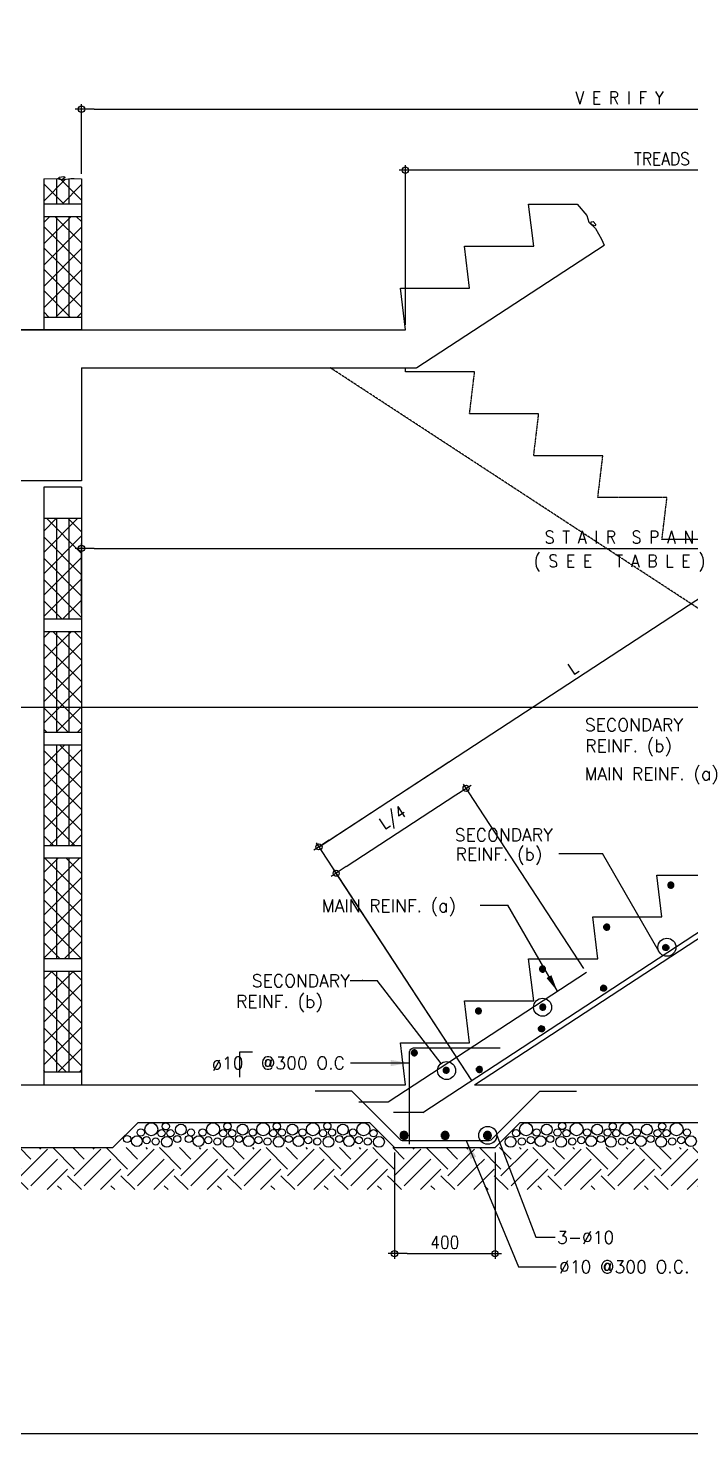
# Model space of a CAD drawing. Header units: millimetres. Extents: x 0 to 89962, y 0 to 53181.
# Drawn here: x 17537 to 30711, y 0 to 27932 of the extents above; entities that cross this region are included whole.
import ezdxf
from ezdxf.enums import TextEntityAlignment as Align

# ---------------------------------------------------------------- set-up
doc = ezdxf.new("R2010")
doc.units = ezdxf.units.MM
doc.linetypes.add('HIDDEN', pattern=[0.375, 0.25, -0.125])
for name, color, linetype in [('1R', 1, 'Continuous'), ('2Y', 2, 'Continuous'), ('3G', 3, 'Continuous'), ('4C', 4, 'Continuous'), ('7W', 7, 'Continuous'), ('DIM', 8, 'Continuous'), ('SHE', 8, 'Continuous'), ('TG', 3, 'Continuous')]:
    doc.layers.add(name, color=color, linetype=linetype)
doc.styles.add('100CL', font='ROMANS.shx')
doc.styles.add('ROMANS', font='romans.shx', dxfattribs={"width": 0.9})
doc.styles.add('ROMANSIM', font='romans.shx')
doc.dimstyles.new('DIM100', dxfattribs={"dimscale": 100, "dimtxt": 2.5, "dimasz": 2.5, "dimexe": 1, "dimexo": 1, "dimgap": 1, "dimtad": 1, "dimdec": 0, "dimzin": 0, "dimdsep": 46, "dimtxsty": 'ROMANS', "dimblk": 'DIM1', "dimcen": 1, "dimclrd": 8, "dimclre": 8, "dimclrt": 3, "dimadec": 0, "dimazin": 0, "dimtfac": 1, "dimtdec": 0, "dimtofl": 0, "dimtmove": 0, "dimatfit": 3, "dimfxl": 1, "dimtolj": 1, "dimtzin": 0, "dimarcsym": 0})
doc.dimstyles.new('DIM150', dxfattribs={"dimscale": 150, "dimtxt": 2.5, "dimasz": 2.5, "dimexe": 1, "dimexo": 1, "dimgap": 1, "dimtad": 1, "dimdec": 0, "dimzin": 0, "dimdsep": 46, "dimtxsty": 'ROMANS', "dimblk": 'DIM1', "dimcen": 1, "dimclrd": 8, "dimclre": 8, "dimclrt": 3, "dimadec": 0, "dimazin": 0, "dimtfac": 1, "dimtdec": 0, "dimtofl": 0, "dimtmove": 0, "dimatfit": 3, "dimfxl": 1, "dimtolj": 1, "dimtzin": 0, "dimarcsym": 0})

# ---------------------------------------------------------------- blocks, each defined once
blk = doc.blocks.new('DIM1')
at = {"color": 0}
blk.add_line((-1, 0), (0.5, 0), dxfattribs=at)
at = {"color": 3}
blk.add_circle((0, 0), 0.25, dxfattribs=at)
blk = doc.blocks.new('*D70')
at = {"layer": 'DEFPOINTS', "color": 0, "transparency": 16777216}
for p in [(39984, 26322), (18599, 24935), (39984, 24921)]:
    blk.add_point(p, dxfattribs=at)
at = {"layer": 'DIM', "color": 8, "lineweight": -2, "transparency": 16777216}
for p, q in [((18599, 25035), (18599, 26422)), ((18849, 26322), (39734, 26322)), ((39984, 25021), (39984, 26422))]:
    blk.add_line(p, q, dxfattribs=at)
at = {"layer": 'DIM', "color": 8, "lineweight": -2, "transparency": 16777216, "xscale": 250, "yscale": 250, "zscale": 250, "rotation": 180}
blk.add_blockref('DIM1', (18599, 26322), dxfattribs=at)
at = {"layer": 'DIM', "color": 8, "lineweight": -2, "transparency": 16777216, "xscale": 250, "yscale": 250, "zscale": 250}
blk.add_blockref('DIM1', (39984, 26322), dxfattribs=at)
at = {"layer": 'DIM', "color": 3, "transparency": 16777216, "insert": (29292, 26547), "char_height": 250, "attachment_point": 5, "style": 'ROMANS'}
blk.add_mtext('\\A1;V E R I F Y', dxfattribs=at)
blk = doc.blocks.new('*X9')
at = {"color": 0}
for p, q in [((66653, 101566), (67396, 102310)), ((66844, 101978), (66653, 102169)), ((66844, 101094), (67728, 101978)), ((67175, 102310), (67126, 102359)), ((68280, 101647), (67567, 102359)), ((68611, 101978), (68230, 102359)), ((68280, 101426), (69164, 102310)), ((68611, 101094), (69495, 101978)), ((68943, 102310), (68893, 102359)), ((70048, 101647), (69335, 102359)), ((70379, 101978), (69998, 102359)), ((70048, 101426), (70932, 102310)), ((70379, 101094), (71263, 101978)), ((70711, 102310), (70661, 102359)), ((71816, 101647), (71103, 102359)), ((72147, 101978), (71766, 102359)), ((71816, 101426), (72699, 102310)), ((72147, 101094), (73031, 101978)), ((72478, 102310), (72429, 102359)), ((73583, 101647), (72871, 102359)), ((73915, 101978), (73534, 102359)), ((73583, 101426), (74467, 102310)), ((73915, 101094), (74799, 101978)), ((74246, 102310), (74197, 102359)), ((75351, 101647), (74639, 102359)), ((75683, 101978), (75301, 102359)), ((75351, 101426), (76235, 102310)), ((75683, 101094), (76566, 101978)), ((76014, 102310), (75964, 102359)), ((77119, 101647), (76406, 102359)), ((77450, 101978), (77069, 102359)), ((77119, 101426), (78003, 102310)), ((77450, 101094), (78334, 101978)), ((77782, 102310), (77732, 102359)), ((78887, 101647), (78174, 102359)), ((79218, 101978), (78837, 102359)), ((78887, 101426), (79770, 102310)), ((79218, 101094), (80102, 101978)), ((79550, 102310), (79500, 102359)), ((80654, 101647), (79942, 102359)), ((80986, 101978), (80605, 102359)), ((80654, 101426), (81538, 102310)), ((80986, 101094), (81870, 101978)), ((81317, 102310), (81268, 102359)), ((82422, 101647), (81710, 102359)), ((82754, 101978), (82372, 102359)), ((82422, 101426), (83306, 102310)), ((83085, 102310), (83035, 102359)), ((83376, 101717), (83637, 101978)), ((83648, 102188), (83477, 102359)), ((84190, 101647), (83648, 102188)), ((84521, 101978), (84140, 102359)), ((84190, 101426), (85074, 102310)), ((84853, 102310), (84803, 102359)), ((85274, 102330), (85245, 102359)), ((86621, 102310), (86571, 102359)), ((86662, 102130), (86842, 102310)), ((86904, 101709), (87173, 101978)), ((87725, 101647), (87013, 102359)), ((88057, 101978), (87676, 102359)), ((87725, 101426), (88609, 102310)), ((88057, 101094), (88941, 101978)), ((88388, 102310), (88339, 102359)), ((89493, 101647), (88781, 102359)), ((89825, 101978), (89444, 102359)), ((89493, 101426), (90377, 102310)), ((89825, 101094), (90709, 101978)), ((90156, 102310), (90106, 102359)), ((91261, 101647), (90548, 102359)), ((91592, 101978), (91211, 102359)), ((91261, 101426), (92138, 102302)), ((91924, 102310), (91874, 102359)), ((92138, 102302), (92145, 102310)), ((93029, 101647), (92316, 102359)), ((92380, 101882), (92476, 101978)), ((93360, 101978), (92979, 102359)), ((93029, 101426), (93913, 102310)), ((93360, 101094), (94244, 101978)), ((93692, 102310), (93642, 102359)), ((94797, 101647), (94084, 102359)), ((95128, 101978), (94747, 102359)), ((94797, 101426), (95680, 102310)), ((95128, 101094), (96012, 101978)), ((95459, 102310), (95410, 102359)), ((96564, 101647), (95852, 102359)), ((96896, 101978), (96515, 102359)), ((96564, 101426), (97448, 102310)), ((96896, 101094), (97780, 101978)), ((97227, 102310), (97178, 102359)), ((98332, 101647), (97619, 102359)), ((98663, 101978), (98282, 102359)), ((98332, 101426), (99216, 102310)), ((98663, 101094), (99547, 101978)), ((98995, 102310), (98945, 102359)), ((100100, 101647), (99387, 102359)), ((100431, 101978), (100050, 102359)), ((100100, 101426), (100984, 102310)), ((100431, 101094), (101315, 101978)), ((100763, 102310), (100713, 102359)), ((101868, 101647), (101155, 102359)), ((102199, 101978), (101818, 102359)), ((101868, 101426), (102751, 102310)), ((102199, 101094), (103083, 101978)), ((102530, 102310), (102481, 102359)), ((103635, 101647), (102923, 102359)), ((103967, 101978), (103586, 102359)), ((103635, 101426), (104519, 102310)), ((103967, 101094), (104851, 101978)), ((104298, 102310), (104249, 102359)), ((105403, 101647), (104691, 102359)), ((105735, 101978), (105353, 102359)), ((105403, 101426), (106287, 102310)), ((105735, 101094), (106618, 101978)), ((106066, 102310), (106016, 102359)), ((107171, 101647), (106458, 102359)), ((107502, 101978), (107121, 102359)), ((107171, 101426), (108055, 102310)), ((107502, 101094), (108386, 101978)), ((107834, 102310), (107784, 102359)), ((108939, 101647), (108226, 102359)), ((109270, 101978), (108889, 102359)), ((108939, 101426), (109823, 102310)), ((109270, 101094), (110154, 101978)), ((109602, 102310), (109552, 102359)), ((110706, 101647), (109994, 102359)), ((111038, 101978), (110657, 102359)), ((110706, 101426), (111590, 102310)), ((111038, 101094), (111922, 101978)), ((111369, 102310), (111320, 102359)), ((112474, 101647), (111762, 102359)), ((112806, 101978), (112425, 102359)), ((112936, 101888), (113358, 102310)), ((113137, 102310), (113087, 102359)), ((113179, 101467), (113690, 101978)), ((114242, 101647), (113529, 102359)), ((114573, 101978), (114192, 102359)), ((114242, 101426), (115126, 102310)), ((114905, 102310), (114855, 102359)), ((67379, 100967), (68059, 101647)), ((69147, 100967), (69827, 101647)), ((70915, 100967), (71595, 101647)), ((72683, 100967), (73362, 101647)), ((74451, 100967), (75130, 101647)), ((76218, 100967), (76898, 101647)), ((77986, 100967), (78666, 101647)), ((79754, 100967), (80433, 101647)), ((81522, 100967), (82201, 101647)), ((82754, 101094), (83376, 101717)), ((83289, 100967), (83969, 101647)), ((87147, 101289), (87504, 101647)), ((88593, 100967), (89272, 101647)), ((90360, 100967), (91040, 101647)), ((91592, 101094), (92380, 101882)), ((92623, 101462), (92808, 101647)), ((93896, 100967), (94576, 101647)), ((95664, 100967), (96343, 101647)), ((97431, 100967), (98111, 101647)), ((99199, 100967), (99879, 101647)), ((100967, 100967), (101647, 101647)), ((102735, 100967), (103414, 101647)), ((104503, 100967), (105182, 101647)), ((106270, 100967), (106950, 101647)), ((108038, 100967), (108718, 101647)), ((109806, 100967), (110485, 101647)), ((111574, 100967), (112253, 101647)), ((112474, 101426), (112936, 101888)), ((113421, 101047), (114021, 101647)), ((114573, 101094), (115265, 101786)), ((66750, 100967), (66653, 101064)), ((67855, 100967), (67728, 101094)), ((68518, 100967), (68059, 101426)), ((69623, 100967), (69495, 101094)), ((70285, 100967), (69827, 101426)), ((71390, 100967), (71263, 101094)), ((72053, 100967), (71595, 101426)), ((73158, 100967), (73031, 101094)), ((73821, 100967), (73362, 101426)), ((74926, 100967), (74799, 101094)), ((75589, 100967), (75130, 101426)), ((76694, 100967), (76566, 101094)), ((77356, 100967), (76898, 101426)), ((78461, 100967), (78334, 101094)), ((79124, 100967), (78666, 101426)), ((80229, 100967), (80102, 101094)), ((80892, 100967), (80433, 101426)), ((81997, 100967), (81870, 101094)), ((82660, 100967), (82201, 101426)), ((83765, 100967), (83637, 101094)), ((84116, 101279), (83969, 101426)), ((87963, 100967), (87504, 101426)), ((89068, 100967), (88941, 101094)), ((89731, 100967), (89272, 101426)), ((90836, 100967), (90709, 101094)), ((91499, 100967), (91040, 101426)), ((92128, 100967), (92623, 101462)), ((92603, 100967), (92476, 101094)), ((93266, 100967), (92808, 101426)), ((94371, 100967), (94244, 101094)), ((95034, 100967), (94576, 101426)), ((96139, 100967), (96012, 101094)), ((96802, 100967), (96343, 101426)), ((97907, 100967), (97780, 101094)), ((98570, 100967), (98111, 101426)), ((99675, 100967), (99547, 101094)), ((100337, 100967), (99879, 101426)), ((101442, 100967), (101315, 101094)), ((102105, 100967), (101647, 101426)), ((103210, 100967), (103083, 101094)), ((103873, 100967), (103414, 101426)), ((104978, 100967), (104851, 101094)), ((105641, 100967), (105182, 101426)), ((106746, 100967), (106618, 101094)), ((107376, 100999), (106950, 101426)), ((108513, 100967), (108386, 101094)), ((109176, 100967), (108718, 101426)), ((110281, 100967), (110154, 101094)), ((110944, 100967), (110485, 101426)), ((112049, 100967), (111922, 101094)), ((112712, 100967), (112253, 101426)), ((112806, 101094), (113179, 101467)), ((113341, 100967), (113421, 101047)), ((113817, 100967), (113690, 101094)), ((114480, 100967), (114021, 101426)), ((115109, 100967), (115265, 101123)), ((107409, 100967), (107376, 100999))]:
    blk.add_line(p, q, dxfattribs=at)
blk = doc.blocks.new('*X7')
at = {"color": 0}
for p, q in [((72576, 122074), (73695, 123192)), ((72576, 122781), (72988, 123192)), ((73826, 122042), (72676, 123192)), ((73826, 122750), (73383, 123192)), ((72576, 121367), (73826, 122617)), ((73826, 121335), (72576, 122585)), ((72576, 120659), (73826, 121909)), ((73826, 120628), (72576, 121878)), ((72576, 119952), (73826, 121202)), ((73826, 119921), (72576, 121171)), ((73181, 119859), (72576, 120464)), ((73190, 119859), (73826, 120495)), ((72576, 118538), (73481, 119442)), ((72576, 119245), (72773, 119442)), ((73826, 118507), (72891, 119442)), ((73826, 119214), (73598, 119442)), ((72576, 117831), (73826, 119081)), ((73826, 117800), (72576, 119050)), ((72576, 117124), (73826, 118374)), ((73826, 117093), (72576, 118343)), ((72576, 116417), (73826, 117667)), ((73826, 116386), (72576, 117636)), ((73395, 116109), (72576, 116928)), ((72976, 116109), (73826, 116960)), ((72688, 116109), (72576, 116221)), ((73683, 116109), (73826, 116253)), ((72576, 115003), (73266, 115692)), ((72576, 114295), (73826, 115545)), ((73826, 114264), (72576, 115514)), ((73826, 114971), (73105, 115692)), ((73826, 115678), (73812, 115692)), ((72576, 113588), (73826, 114838)), ((73826, 113557), (72576, 114807)), ((72576, 112881), (73826, 114131)), ((73826, 112850), (72576, 114100)), ((73610, 112359), (72576, 113393)), ((72761, 112359), (73826, 113424)), ((72903, 112359), (72576, 112686)), ((73468, 112359), (73826, 112717)), ((72576, 111467), (73052, 111942)), ((72576, 110760), (73759, 111942)), ((73826, 110729), (72612, 111942)), ((73826, 111436), (73319, 111942)), ((72576, 110053), (73826, 111303)), ((73826, 110022), (72576, 111272)), ((72576, 109346), (73826, 110596)), ((73826, 109315), (72576, 110565)), ((72576, 108639), (73826, 109889)), ((73824, 108609), (72576, 109857)), ((73117, 108609), (72576, 109150)), ((73254, 108609), (73826, 109181)), ((72576, 107931), (72837, 108192)), ((72576, 107224), (73544, 108192)), ((73826, 107193), (72827, 108192)), ((73826, 107900), (73534, 108192)), ((72576, 106517), (73826, 107767)), ((73826, 106486), (72576, 107736)), ((72576, 105810), (73826, 107060)), ((73826, 105779), (72576, 107029)), ((72576, 105103), (73826, 106353)), ((73826, 105072), (72576, 106322)), ((73332, 104859), (72576, 105615)), ((73039, 104859), (73826, 105646)), ((72625, 104859), (72576, 104908)), ((73746, 104859), (73826, 104939))]:
    blk.add_line(p, q, dxfattribs=at)
blk = doc.blocks.new('*D65')
at = {"layer": 'DEFPOINTS', "color": 0, "transparency": 16777216}
for p in [(24819, 5689), (26819, 5689), (26819, 3581)]:
    blk.add_point(p, dxfattribs=at)
at = {"layer": 'DIM', "color": 8, "lineweight": -2, "transparency": 16777216}
for p, q in [((24819, 5589), (24819, 3481)), ((26819, 5589), (26819, 3481)), ((25069, 3581), (26569, 3581))]:
    blk.add_line(p, q, dxfattribs=at)
at = {"layer": 'DIM', "color": 8, "lineweight": -2, "transparency": 16777216, "xscale": 250, "yscale": 250, "zscale": 250, "rotation": 180}
blk.add_blockref('DIM1', (24819, 3581), dxfattribs=at)
at = {"layer": 'DIM', "color": 8, "lineweight": -2, "transparency": 16777216, "xscale": 250, "yscale": 250, "zscale": 250}
blk.add_blockref('DIM1', (26819, 3581), dxfattribs=at)
at = {"layer": 'DIM', "color": 3, "transparency": 16777216, "insert": (25819, 3806), "char_height": 250, "attachment_point": 5, "style": 'ROMANS'}
blk.add_mtext('\\A1;400', dxfattribs=at)
blk = doc.blocks.new('*X10')
at = {"color": 0}
for p, q in [((84521, 101094), (85405, 101978)), ((85958, 101647), (85274, 102330)), ((86289, 101978), (85908, 102359)), ((85958, 101426), (86662, 102130)), ((85057, 100967), (85737, 101647)), ((86289, 101094), (86904, 101709)), ((84428, 100967), (84116, 101279)), ((85532, 100967), (85405, 101094)), ((86195, 100967), (85737, 101426)), ((86825, 100967), (87147, 101289)), ((87300, 100967), (87173, 101094))]:
    blk.add_line(p, q, dxfattribs=at)
blk = doc.blocks.new('*X5')
at = {"color": 0}
for p, q in [((826448, 5090038), (826605, 5090038)), ((826448, 5090034), (826606, 5090034)), ((826448, 5090031), (826606, 5090031)), ((826448, 5090028), (826605, 5090028)), ((826449, 5090044), (826604, 5090044)), ((826449, 5090041), (826605, 5090041)), ((826449, 5090025), (826605, 5090025)), ((826449, 5090022), (826604, 5090022)), ((826450, 5090050), (826603, 5090050)), ((826450, 5090019), (826450, 5090048)), ((826450, 5090047), (826604, 5090047)), ((826450, 5090019), (826604, 5090019)), ((826451, 5090053), (826603, 5090053)), ((826451, 5090016), (826603, 5090016)), ((826451, 5090012), (826603, 5090012)), ((826452, 5090059), (826602, 5090059)), ((826452, 5090056), (826602, 5090056)), ((826453, 5090062), (826600, 5090062)), ((826455, 5090066), (826598, 5090066)), ((826457, 5090069), (826597, 5090069)), ((826459, 5090072), (826595, 5090072)), ((826461, 5090075), (826593, 5090075)), ((826462, 5090078), (826591, 5090078)), ((826462, 5089988), (826462, 5090078)), ((826464, 5090081), (826589, 5090081)), ((826466, 5090084), (826587, 5090084)), ((826470, 5090088), (826584, 5090088)), ((826474, 5090091), (826580, 5090091)), ((826475, 5089975), (826475, 5090092)), ((826477, 5090094), (826576, 5090094)), ((826481, 5090097), (826573, 5090097)), ((826485, 5090100), (826569, 5090100)), ((826488, 5089964), (826488, 5090102)), ((826490, 5090103), (826563, 5090103)), ((826499, 5090106), (826555, 5090106)), ((826500, 5089960), (826500, 5090107)), ((826507, 5090109), (826546, 5090109)), ((826513, 5089955), (826513, 5090111)), ((826525, 5089955), (826525, 5090111)), ((826538, 5089955), (826538, 5090111)), ((826550, 5089958), (826550, 5090108)), ((826562, 5089963), (826562, 5090103)), ((826575, 5089972), (826575, 5090095)), ((826587, 5089982), (826587, 5090084)), ((826600, 5090004), (826600, 5090063)), ((826452, 5090009), (826602, 5090009)), ((826452, 5090006), (826601, 5090006)), ((826454, 5090003), (826600, 5090003)), ((826456, 5090000), (826598, 5090000)), ((826458, 5089997), (826596, 5089997)), ((826459, 5089994), (826594, 5089994)), ((826461, 5089991), (826592, 5089991)), ((826463, 5089988), (826591, 5089988)), ((826465, 5089984), (826589, 5089984)), ((826467, 5089981), (826586, 5089981)), ((826471, 5089978), (826583, 5089978)), ((826475, 5089975), (826579, 5089975)), ((826478, 5089972), (826575, 5089972)), ((826482, 5089969), (826572, 5089969)), ((826486, 5089966), (826568, 5089966)), ((826493, 5089962), (826561, 5089962)), ((826501, 5089959), (826552, 5089959)), ((826510, 5089956), (826544, 5089956))]:
    blk.add_line(p, q, dxfattribs=at)
blk = doc.blocks.new('DOT')
at = {"color": 2, "linetype": 'Continuous'}
blk.add_polyline3d([(79.375159, 0, 0), (74.588251, 27.147903, 0), (60.804899, 51.021369, 0), (39.687579, 68.740904, 0), (13.783352, 78.169272, 0), (-13.783352, 78.169272, 0), (-39.687579, 68.740904, 0), (-60.804899, 51.021369, 0), (-74.588251, 27.147903, 0), (-79.375159, 0, 0), (-74.588251, -27.147903, 0), (-60.804899, -51.021369, 0), (-39.687579, -68.740904, 0), (-13.783352, -78.169272, 0), (13.783352, -78.169272, 0), (39.687579, -68.740904, 0), (60.804899, -51.021369, 0), (74.588251, -27.147903, 0)], close=True, dxfattribs=at)
at = {"layer": '3G', "xscale": -1}
blk.add_blockref('*X5', (826526.825013, -5090033.242155), dxfattribs=at)
blk = doc.blocks.new('*D67')
at = {"layer": 'DEFPOINTS', "color": 0, "transparency": 16777216}
for p in [(25037, 25110), (25037, 21935), (35235, 14437)]:
    blk.add_point(p, dxfattribs=at)
at = {"layer": 'DIM', "color": 8, "lineweight": -2, "transparency": 16777216}
for p, q in [((25037, 22035), (25037, 25210)), ((35235, 14537), (35235, 25210)), ((34985, 25110), (25287, 25110))]:
    blk.add_line(p, q, dxfattribs=at)
at = {"layer": 'DIM', "color": 8, "lineweight": -2, "transparency": 16777216, "xscale": 250, "yscale": 250, "zscale": 250, "rotation": 180}
blk.add_blockref('DIM1', (25037, 25110), dxfattribs=at)
at = {"layer": 'DIM', "color": 8, "lineweight": -2, "transparency": 16777216, "xscale": 250, "yscale": 250, "zscale": 250}
blk.add_blockref('DIM1', (35235, 25110), dxfattribs=at)
at = {"layer": 'DIM', "color": 3, "transparency": 16777216, "insert": (30136, 25335), "char_height": 250, "attachment_point": 5, "style": 'ROMANS'}
blk.add_mtext('\\A1;TREADS', dxfattribs=at)
blk = doc.blocks.new('*D68')
at = {"layer": 'DEFPOINTS', "color": 0, "transparency": 16777216}
for p in [(39984, 17594), (18599, 16206), (39984, 16193)]:
    blk.add_point(p, dxfattribs=at)
at = {"layer": 'DIM', "color": 8, "lineweight": -2, "transparency": 16777216}
for p, q in [((18599, 16306), (18599, 17694)), ((39984, 16293), (39984, 17694)), ((18849, 17594), (39734, 17594))]:
    blk.add_line(p, q, dxfattribs=at)
at = {"layer": 'DIM', "color": 8, "lineweight": -2, "transparency": 16777216, "xscale": 250, "yscale": 250, "zscale": 250, "rotation": 180}
blk.add_blockref('DIM1', (18599, 17594), dxfattribs=at)
at = {"layer": 'DIM', "color": 8, "lineweight": -2, "transparency": 16777216, "xscale": 250, "yscale": 250, "zscale": 250}
blk.add_blockref('DIM1', (39984, 17594), dxfattribs=at)
at = {"layer": 'DIM', "color": 3, "transparency": 16777216, "char_height": 250, "attachment_point": 5, "style": 'ROMANS'}
for s, insert in [('\\A1;S T A I R  S P A N', (29292, 17819)), ('\\A1;( S E E   T A B L E )', (29292, 17303))]:
    blk.add_mtext(s, dxfattribs=dict(at, insert=insert))
blk = doc.blocks.new('*X6')
at = {"color": 0}
for p, q in [((160583, 134420), (160606, 134443)), ((160583, 133713), (161306, 134436)), ((161254, 133609), (160583, 134280)), ((161833, 133737), (161144, 134426)), ((161186, 133609), (161833, 134256)), ((160583, 132299), (161477, 133192)), ((160583, 133006), (160770, 133192)), ((161833, 132323), (160964, 133192)), ((161833, 133030), (161671, 133192)), ((161833, 131616), (160583, 132866)), ((160583, 131592), (161833, 132842)), ((161833, 130909), (160583, 132159)), ((160583, 130885), (161833, 132135)), ((161833, 130202), (160583, 131452)), ((160583, 130178), (161833, 131428)), ((161469, 129859), (160583, 130745)), ((160972, 129859), (161833, 130720)), ((160762, 129859), (160583, 130038)), ((161679, 129859), (161833, 130013))]:
    blk.add_line(p, q, dxfattribs=at)
blk = doc.blocks.new('*D46')
at = {"layer": 'DEFPOINTS', "color": 0, "transparency": 16777216}
for p in [(33645, 18412), (36733, 13687), (26408, 6938)]:
    blk.add_point(p, dxfattribs=at)
at = {"layer": 'DIM', "color": 8, "lineweight": -2, "transparency": 16777216}
for p, q in [((36681, 13767), (33592, 18493)), ((23520, 11795), (33444, 18281)), ((26355, 7019), (23267, 11744))]:
    blk.add_line(p, q, dxfattribs=at)
at = {"layer": 'DIM', "color": 8, "lineweight": -2, "transparency": 16777216, "xscale": 240, "yscale": 240, "zscale": 240}
for p, rotation in [((33645, 18412), 33.16842082009466), ((23319, 11664), 213.1684208200947)]:
    blk.add_blockref('DIM1', p, dxfattribs=dict(at, rotation=rotation))
at = {"layer": 'DIM', "color": 3, "transparency": 16777216, "insert": (28364, 15219), "char_height": 240, "attachment_point": 5, "rotation": 33.1684, "style": 'ROMANS'}
blk.add_mtext('\\A1;L', dxfattribs=at)
blk = doc.blocks.new('*D47')
at = {"layer": 'DEFPOINTS', "color": 0, "transparency": 16777216}
for p in [(26243, 12827), (28633, 9170), (26408, 6938)]:
    blk.add_point(p, dxfattribs=at)
at = {"layer": 'DIM', "color": 8, "lineweight": -2, "transparency": 16777216}
for p, q in [((28581, 9250), (26190, 12908)), ((23862, 11271), (26042, 12696)), ((26355, 7019), (23609, 11220))]:
    blk.add_line(p, q, dxfattribs=at)
at = {"layer": 'DIM', "color": 8, "lineweight": -2, "transparency": 16777216, "xscale": 240, "yscale": 240, "zscale": 240}
for p, rotation in [((26243, 12827), 33.16842082009466), ((23661, 11140), 213.1684208200947)]:
    blk.add_blockref('DIM1', p, dxfattribs=dict(at, rotation=rotation))
at = {"layer": 'DIM', "color": 3, "transparency": 16777216, "insert": (24800, 12217), "char_height": 240, "attachment_point": 5, "rotation": 33.1684, "style": 'ROMANS'}
blk.add_mtext('\\A1;L/4', dxfattribs=at)

msp = doc.modelspace()

# ---------------------------------------------------------------- linework, layer by layer
at = {"layer": '1R'}
for centre, radius in [((19986.1, 6052.7), 129.1), ((20272.9, 6110), 71.6), ((20574, 6045.5), 107.5), ((21212.6, 6052.7), 129.1), ((21499.4, 6110), 71.6), ((21800.5, 6045.5), 107.5), ((22209.2, 6052.7), 129.1), ((22481.6, 6110), 71.6), ((22789.9, 6045.5), 107.5), ((23198.6, 6052.7), 129.1), ((23485.3, 6117.2), 71.6), ((23793.6, 6045.5), 107.5), ((24202.3, 6052.7), 129.1), ((27436.3, 6052.7), 129.1), ((27845, 6045.5), 107.5), ((28153.3, 6117.2), 71.6), ((28440, 6052.7), 129.1), ((28848.7, 6045.5), 107.5), ((29157, 6110), 71.6), ((29429.4, 6052.7), 129.1), ((29838.1, 6045.5), 107.5), ((30139.2, 6110), 71.6), ((30426, 6052.7), 129.1), ((19505.7, 5859.3), 71.6), ((19699.3, 5816.3), 107.5), ((19778.2, 5988.2), 71.6), ((19892.9, 5837.8), 71.6), ((20072.1, 5809.1), 71.6), ((20186.8, 5973.9), 71.6), ((20294.4, 5802), 107.5), ((20366.1, 5973.9), 71.6), ((20502.3, 5859.3), 71.6), ((20732.2, 5859.3), 71.6), ((20774.7, 5988.2), 71.6), ((20925.8, 5816.3), 107.5), ((21004.7, 5988.2), 71.6), ((21119.4, 5837.8), 71.6), ((21298.6, 5809.1), 71.6), ((21413.3, 5973.9), 71.6), ((21520.9, 5802), 107.5), ((21592.6, 5973.9), 71.6), ((21728.8, 5859.3), 71.6), ((21922.4, 5816.3), 107.5), ((22001.2, 5988.2), 71.6), ((22116, 5837.8), 71.6), ((22295.2, 5809.1), 71.6), ((22409.9, 5973.9), 71.6), ((22517.5, 5802), 107.5), ((22582, 5988.2), 71.6), ((22718.2, 5859.3), 71.6), ((22911.8, 5816.3), 107.5), ((22990.6, 5988.2), 71.6), ((23105.4, 5837.8), 71.6), ((23284.6, 5809.1), 71.6), ((23399.3, 5973.9), 71.6), ((23506.9, 5802), 107.5), ((23578.5, 5988.2), 71.6), ((23721.9, 5859.3), 71.6), ((23915.5, 5816.3), 107.5), ((23994.4, 5988.2), 71.6), ((24109.1, 5837.8), 71.6), ((24288.3, 5809.1), 71.6), ((24403, 5973.9), 71.6), ((24510.6, 5802), 107.5), ((27128, 5802), 107.5), ((27235.6, 5973.9), 71.6), ((27350.3, 5809.1), 71.6), ((27529.5, 5837.8), 71.6), ((27644.2, 5988.2), 71.6), ((27723.1, 5816.3), 107.5), ((27916.7, 5859.3), 71.6), ((28060.1, 5988.2), 71.6), ((28131.7, 5802), 107.5), ((28239.3, 5973.9), 71.6), ((28354, 5809.1), 71.6), ((28533.2, 5837.8), 71.6), ((28647.9, 5988.2), 71.6), ((28726.8, 5816.3), 107.5), ((28920.4, 5859.3), 71.6), ((29056.6, 5988.2), 71.6), ((29121.1, 5802), 107.5), ((29228.7, 5973.9), 71.6), ((29343.4, 5809.1), 71.6), ((29522.6, 5837.8), 71.6), ((29637.3, 5988.2), 71.6), ((29716.2, 5816.3), 107.5), ((29909.8, 5859.3), 71.6), ((30046, 5973.9), 71.6), ((30117.7, 5802), 107.5), ((30225.3, 5973.9), 71.6), ((30340, 5809.1), 71.6), ((30519.2, 5837.8), 71.6), ((30633.9, 5988.2), 71.6), ((30712.8, 5816.3), 107.5)]:
    msp.add_circle(centre, radius, dxfattribs=at)
at = {"layer": '2Y'}
for p, q in [((17849.1, 24934.8), (17849.1, 21935.4)), ((18099, 24934.8), (18099, 24434.9)), ((18349, 24934.8), (18349, 24434.9)), ((18598.9, 24934.8), (18598.9, 21935.4)), ((18598.9, 24434.9), (17849.1, 24434.9)), ((27486.6, 24434.9), (28448, 24434.9)), ((27586.6, 23601.8), (27486.6, 24434.9)), ((18598.9, 24185), (17849.1, 24185)), ((18099, 24185), (18099, 22185.4)), ((18349, 24185), (18349, 22185.4)), ((25261.6, 21186.4), (28987.5, 23621.6)), ((26211.8, 23601.8), (27586.6, 23601.8)), ((26311.8, 22768.6), (26211.8, 23601.8)), ((25037.1, 21935.4), (24937.1, 22768.6)), ((24937.1, 22768.6), (26311.8, 22768.6)), ((18598.9, 22185.4), (17849.1, 22185.4)), ((14982.2, 21935.4), (25037.1, 21935.4)), ((18598.9, 21935.4), (16599.3, 21935.4)), ((18598.9, 21185.6), (25258.9, 21185.6)), ((18598.9, 21185.6), (18598.9, 18936)), ((18598.9, 18936), (16599.3, 18936)), ((17849.1, 18811), (17849.1, 6938.3)), ((18598.9, 18811), (17849.1, 18811)), ((18598.9, 18811), (18598.9, 6938.3)), ((18598.9, 18186.1), (17849.1, 18186.1)), ((18099, 18186.1), (18099, 16186.5)), ((18349, 18186.1), (18349, 16186.5)), ((18598.9, 16186.5), (17849.1, 16186.5)), ((18598.9, 15936.6), (17849.1, 15936.6)), ((18099, 15936.6), (18099, 13937)), ((18349, 15936.6), (18349, 13937)), ((18598.9, 13937), (17849.1, 13937)), ((18598.9, 13687), (17849.1, 13687)), ((18099, 13687), (18099, 11687.4)), ((18349, 13687), (18349, 11687.4)), ((26407.7, 6938.3), (36733.1, 13687)), ((18598.9, 11687.4), (17849.1, 11687.4)), ((18598.9, 11437.5), (17849.1, 11437.5)), ((18099, 11437.5), (18099, 9437.8)), ((18349, 11437.5), (18349, 9437.8)), ((30036.1, 11104.2), (31410.8, 11104.2)), ((30136.1, 10271), (30036.1, 11104.2)), ((28861.3, 9437.8), (28761.3, 10271)), ((28761.3, 10271), (30136.1, 10271)), ((18598.9, 9437.8), (17849.1, 9437.8)), ((27586.6, 8604.7), (27486.6, 9437.8)), ((27486.6, 9437.8), (28861.3, 9437.8)), ((18598.9, 9187.9), (17849.1, 9187.9)), ((18099, 9187.9), (18099, 7188.3)), ((18349, 9187.9), (18349, 7188.3)), ((26211.8, 8604.7), (27586.6, 8604.7)), ((26311.8, 7771.5), (26211.8, 8604.7)), ((24937.1, 7771.5), (26311.8, 7771.5)), ((25037.1, 6938.3), (24937.1, 7771.5)), ((18598.9, 7188.3), (17849.1, 7188.3)), ((14351.4, 6938.3), (25037.1, 6938.3)), ((26407.7, 6938.3), (43493.8, 6938.3)), ((19223.8, 5688.6), (19723.7, 6188.5)), ((19723.7, 6188.5), (24319.6, 6188.5)), ((24819.5, 5688.6), (24319.6, 6188.5)), ((26819.1, 5688.6), (27319, 6188.5)), ((27319, 6188.5), (38851.1, 6188.5)), ((17224.2, 5688.6), (19223.8, 5688.6)), ((24819.5, 5688.6), (26819.1, 5688.6))]:
    msp.add_line(p, q, dxfattribs=at)
for points in [[(17849.1, 24934.8), (18117.2, 24941.2), (18209.9, 24919.4), (18384.4, 24946.6), (18449.9, 24946.6), (18598.9, 24934.8)], [(18193.4, 24923.3), (18149.9, 24948.9), (18152.6, 24973.2), (18249.8, 24981.3), (18274.1, 24962.4), (18247.1, 24943.5), (18209.9, 24919.4)], [(28448, 24434.9), (28643.4, 24208.6), (28681.1, 24077.7), (28813.3, 23948.7), (28936.4, 23741.9), (28987.5, 23621.6)], [(28730, 24029.9), (28727.4, 24081.7), (28771, 24089.3), (28821.1, 24028.6), (28804.7, 24000.6), (28767.8, 24014.6), (28730, 24029.9)]]:
    msp.add_lwpolyline(points, dxfattribs=at)
at = {"layer": '4C'}
for p, q in [((25383.6, 6388.5), (37360, 14216.2)), ((28633.3, 9169.8), (24691.9, 6588.5)), ((23970.1, 6812.7), (23243.6, 6812.7)), ((24938.3, 5844.5), (23970.1, 6812.7)), ((26739.5, 5844.5), (27707.8, 6812.7)), ((27707.8, 6812.7), (28434.3, 6812.7)), ((24691.9, 6588.5), (24110.1, 6588.5)), ((25383.6, 6388.5), (24801.9, 6388.5)), ((24973.6, 5829.9), (26704.2, 5829.9))]:
    msp.add_line(p, q, dxfattribs=at)
msp.add_lwpolyline([(25117.1, 5754.9), (25117.1, 7571.5, -0.4142136), (25217.1, 7671.5), (26917.3, 7671.5)], format="xyb", dxfattribs=at)
for centre, start, end in [((24973.6, 5879.9), 225, 270), ((26704.2, 5879.9), 270, 315)]:
    msp.add_arc(centre, 50, start, end, dxfattribs=at)
at = {"layer": '7W', "color": 8}
for p, q in [((12963.7, 14436.9), (34890.7, 14436.9)), ((28089.1, 11530.4), (28953.8, 11530.4)), ((30079.8, 9580.2), (28953.8, 11530.4)), ((26523.9, 10507), (27069.6, 10507)), ((28058.8, 8793.6), (27069.6, 10507)), ((23936.1, 9008.8), (24472.5, 9008.8)), ((25745.4, 7361.3), (24472.5, 9008.8))]:
    msp.add_line(p, q, dxfattribs=at)
msp.add_lwpolyline([(26853.1, 5932.2), (27628.3, 3906.1), (28014.8, 3906.1)], dxfattribs=at)
for centre in [(30234.7, 9669.6), (27763.8, 8478.4), (25854.7, 7219.7), (26674.3, 5932.2)]:
    msp.add_circle(centre, 178.8, dxfattribs=at)
msp.add_arc((24175.8, 8958.8), 50, 62.76213, 90, dxfattribs=at)
msp.add_solid([(27938.8, 9114), (27841.3, 9057.8), (28058.8, 8793.6)], dxfattribs=at)
at = {"layer": 'DEFPOINTS'}
msp.add_lwpolyline([(89961.7, 0), (0, 0), (0, 53180.6), (89961.7, 53180.6)], close=True, dxfattribs=at)
at = {"layer": 'DIM'}
msp.add_line((23319.2, 11663.7), (25900.6, 13350.9), dxfattribs=at)
at = {"layer": 'SHE', "linetype": 'HIDDEN'}
for p, q in [((35011.8, 13687), (23539, 21185.6)), ((25037.1, 21102.2), (25037.1, 21185.6)), ((26411.8, 21102.2), (25037.1, 21102.2)), ((26311.8, 20269.1), (26411.8, 21102.2)), ((27686.5, 20269.1), (26311.8, 20269.1)), ((27586.6, 19435.9), (27686.5, 20269.1)), ((28961.3, 19435.9), (27586.6, 19435.9)), ((28861.3, 18602.7), (28961.3, 19435.9)), ((30236.1, 18602.7), (28861.3, 18602.7)), ((30136.1, 17769.6), (30236.1, 18602.7)), ((31510.8, 17769.6), (30136.1, 17769.6))]:
    msp.add_line(p, q, dxfattribs=at)
msp.add_arc((25258.9, 21190.6), 5, 270, 303.16842, dxfattribs=at)
at = {"layer": 'TG'}
msp.add_lwpolyline([(21745, 7091), (21745, 7591), (21995, 7591)], dxfattribs=at)

# ---------------------------------------------------------------- block references
at = {"layer": '1R', "xscale": 0.5998831907345448, "yscale": 0.5998831907345448, "zscale": 0.5998831907345448}
for name, p in [('*X6', (-78482.1, -55715)), ('*X7', (-25688.1, -55715)), ('*X9', (-25688.1, -55715)), ('*X10', (-25688.1, -55715))]:
    msp.add_blockref(name, p, dxfattribs=at)
at = {"layer": '3G'}
for p, xscale, yscale, zscale in [((30313.4, 10902.5), 0.7498539884545607, 0.7498539884545607, 0.7498539884545607), ((29038.7, 10069.4), 0.7498539884545607, 0.7498539884545607, 0.7498539884545607), ((27763.9, 9236.2), 0.7498539884545607, 0.7498539884545607, 0.7498539884545607), ((26489.2, 8403), 0.7498539884545607, 0.7498539884545607, 0.7498539884545607), ((27766.9, 8479.2), 0.7498539884545607, 0.7498539884545607, 0.7498539884545607), ((25214.4, 7569.9), 0.7498539884545607, 0.7498539884545607, 0.7498539884545607), ((25848.7, 7224.3), 0.7498539884545607, 0.7498539884545607, 0.7498539884545607), ((26507.6, 7241.7), 0.7498539884545607, 0.7498539884545607, 0.7498539884545607), ((25009.4, 5929.9), 0.9998053179151611, 0.9998053179151611, 0.9998053179151611), ((25826.6, 5929.9), 0.9998053179151611, 0.9998053179151611, 0.9998053179151611), ((26668.9, 5929.9), 0.9998053179151611, 0.9998053179151611, 0.9998053179151611)]:
    msp.add_blockref('DOT', p, dxfattribs=dict(at, xscale=xscale, yscale=yscale, zscale=zscale))
at = {"layer": '3G', "xscale": -0.7498539884243695, "yscale": 0.7498539884363709, "zscale": 0.7498539884313727, "rotation": 66.33684164780126}
for p in [(30211.9, 9662.8), (28977.2, 8855.7), (27742.4, 8048.7)]:
    msp.add_blockref('DOT', p, dxfattribs=at)

# ---------------------------------------------------------------- texts
at = {"layer": 'TG'}
for s, style, p in [('SECONDARY ', 'ROMANSIM', (28604.2, 14087.7)), ('REINF. (b)', 'ROMANSIM', (28611.4, 13672.1)), ('MAIN REINF. (a)', 'ROMANSIM', (28596.8, 13116.6)), ('SECONDARY ', 'ROMANSIM', (26017.4, 11901.7)), ('REINF. (b)', 'ROMANSIM', (26033, 11517.9)), ('MAIN REINF. (a)', 'ROMANSIM', (23373.6, 10494.5)), ('REINF. (b)', 'ROMANSIM', (21670.6, 8589.2)), ('3-%%C10', '100CL', (28051.8, 3903.8)), ('%%C10 @300 O.C.', '100CL', (28090.8, 3319.6))]:
    msp.add_text(s, height=250, dxfattribs=dict(at, style=style)).set_placement(p, align=Align.MIDDLE_LEFT)
at = {"layer": 'TG', "style": 'ROMANSIM'}
for s, p in [('SECONDARY ', (24103.8, 9003.7)), ('ø10  @300 O.C', (23833.6, 7369.1))]:
    msp.add_text(s, height=250, dxfattribs=at).set_placement(p, align=Align.MIDDLE_RIGHT)

# ---------------------------------------------------------------- dimensions: what is measured, and where the dimension line sits
at = {"layer": 'DIM'}
for base, p1, p2, text, picture, middle in [((39984.2, 26322.3), (18598.9, 24934.8), (39984.2, 24921.5), 'V E R I F Y', '*D70', (29291.5, 26547.3)), ((25037.1, 25109.8), (35235.1, 14436.9), (25037.1, 21935.4), 'TREADS', '*D67', (30136.1, 25334.8)), ((39984.2, 17593.5), (18598.9, 16206), (39984.2, 16192.7), 'S T A I R  S P A N\\X( S E E   T A B L E )', '*D68', (29291.5, 17593.5))]:
    dim = msp.add_linear_dim(base=base, p1=p1, p2=p2, text=text, dimstyle='DIM100', dxfattribs=at)
    dim.commit()
    dim.dimension.update_dxf_attribs({"geometry": picture, "text_midpoint": middle})
for base, p2, text, picture, middle in [((33644.7, 18412.4), (36733.1, 13687), 'L', '*D46', (28363.7, 15218.9)), ((26242.8, 12827.2), (28633.3, 9169.8), 'L/4', '*D47', (24799.5, 12217.1))]:
    dim = msp.add_linear_dim(base=base, p1=(26407.7, 6938.3), p2=p2, angle=33.16842, text=text, dimstyle='DIM100', override={"dimscale": 96}, dxfattribs=at)
    dim.commit()
    dim.dimension.update_dxf_attribs({"geometry": picture, "text_midpoint": middle})
dim = msp.add_linear_dim(base=(26819.1, 3580.9), p1=(24819.5, 5688.6), p2=(26819.1, 5688.6), text='400', dimstyle='DIM100', dxfattribs=at)
dim.commit()
dim.dimension.update_dxf_attribs({"geometry": '*D65', "text_midpoint": (25819.3, 3580.9), "dimtype": 160})

# ---------------------------------------------------------------- leaders
at = {"layer": '7W', "color": 8}
for points in [[(25117.1, 7369.1), (23943.2, 7369.1)], [(26242.9, 5829.9), (27287.7, 3322), (28034.3, 3322)]]:
    msp.add_leader(points, dimstyle='DIM150', dxfattribs=at)

doc.saveas('drawing.dxf')
